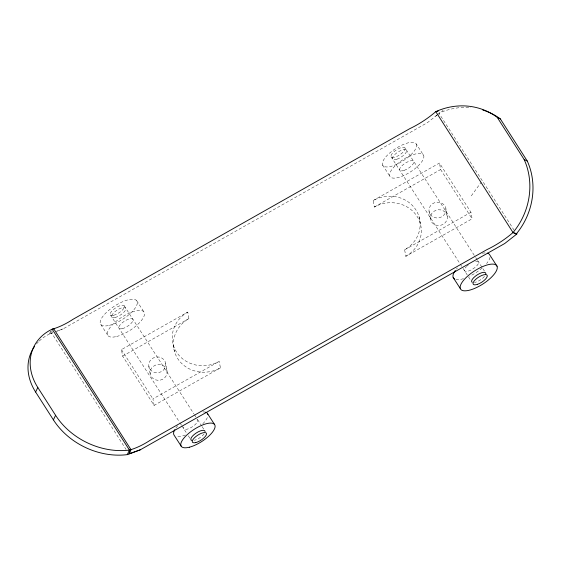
<?xml version="1.0" encoding="UTF-8"?>
<svg xmlns="http://www.w3.org/2000/svg" width="561" height="561" viewBox="0 0 561 561"><rect width="100%" height="100%" fill="white"/><g stroke="black" fill="none" stroke-linecap="round" stroke-linejoin="round"><path stroke-width="0.42" stroke-dasharray="2.81 2.1" d="M39.214 341.06A54.256 43.786 25.5 0 1 49.999 333.739L51.451 330.702M52.383 331.663L51.724 333.248M50.904 331.228L49.207 333.949L52.468 332.757M471.303 195.873L481.17 182.255M435.645 116.204L437.811 114.199M437.012 115.131L427.454 122.628L63.07 328.893L56.57 331.299M437.692 114.598L443.148 110.314M373.156 200.565L439.466 163.034L470.938 212.289L472.11 218.776L405.806 256.314L404.635 249.82A31.339 28.913 -10.2 0 0 415.911 209.898A31.339 28.913 -10.2 0 0 373.156 200.565L374.327 207.058A31.339 28.913 -10.2 0 1 417.082 216.392A31.339 28.913 -10.2 0 1 405.806 256.314M220.41 367.855L154.1 405.386L122.628 356.13L121.457 349.636L187.767 312.105L188.931 318.599A31.339 28.913 -10.2 0 0 177.655 358.514A31.339 28.913 -10.2 0 0 220.41 367.855L219.239 361.361A31.339 28.913 -10.2 0 1 176.491 352.02A31.339 28.913 -10.2 0 1 187.767 312.105M374.327 207.058L440.63 169.527L439.466 163.034M122.628 356.13L188.931 318.599M404.635 249.82L470.938 212.289M154.1 405.386L152.936 398.892L219.239 361.361M49.999 333.739L51.696 333.101L126.099 449.529M56.549 331.271L63.07 328.893M514.093 230.199L438.898 113.196A69.795 63.631 -63.5 0 1 470.889 107.684M416.472 144.254A19.901 7.167 -32.8 0 1 393.436 165.621A19.901 7.167 -32.8 0 1 388.647 153.966A19.901 7.167 -32.8 0 1 416.472 144.254L423.667 155.425A19.901 7.167 -32.8 0 1 400.638 176.792A19.901 7.167 -32.8 0 1 395.849 165.137A19.901 7.167 -32.8 0 1 423.667 155.425M405.133 148.069A8.282 2.98 -32.8 0 1 395.547 156.961A8.282 2.98 -32.8 0 1 393.556 152.115A8.282 2.98 -32.8 0 1 405.133 148.069L475.258 256.854M475.735 257.583L477.152 259.785M477.621 260.521L484.423 271.061M391.024 156.694L462.573 267.674M463.049 268.41L468.063 276.194M468.512 276.889L470.314 279.68M382.567 164.976L389.769 176.147M136.709 300.731L143.911 311.902M124.212 305.794L193.868 413.843M194.337 414.579L196.231 417.51M197.654 419.712L201.701 425.995M202.149 426.69L204.849 430.883M110.398 314.917L179.576 422.23M180.053 422.966L181.469 425.168M181.946 425.904L186.532 433.022M188.335 435.813L191.035 440.006M100.784 324.454L107.978 335.625M440.63 169.527L472.11 218.776M121.457 349.636L152.936 398.892M445.925 208.762A8.548 7.882 -10.2 0 1 434.277 217.479A8.548 7.882 -10.2 0 1 432.236 203.98A8.548 7.882 -10.2 0 1 445.925 208.762L447.285 216.336A8.548 7.882 -10.2 0 1 435.638 225.052A8.548 7.882 -10.2 0 1 433.597 211.553A8.548 7.882 -10.2 0 1 447.285 216.336M429.032 211.385L430.399 218.958M419.067 216.798L420.231 223.292M173.335 345.127L174.506 351.621M165.705 363.521A8.548 7.882 -10.2 0 1 154.058 372.245A8.548 7.882 -10.2 0 1 152.017 358.738A8.548 7.882 -10.2 0 1 165.705 363.521L167.066 371.102A8.548 7.882 -10.2 0 1 155.418 379.818A8.548 7.882 -10.2 0 1 153.377 366.312A8.548 7.882 -10.2 0 1 167.066 371.102M148.812 366.151L150.173 373.724M196.946 419.256A8.282 2.98 -32.8 0 1 191.652 427.216A8.282 2.98 -32.8 0 1 183.847 427.04M475.693 261.272A8.282 2.98 -32.8 0 1 477.067 265.521A8.282 2.98 -32.8 0 1 466.696 271.419A8.282 2.98 -32.8 0 1 466.528 266.475M466.997 266.026A8.282 2.98 -32.8 0 1 468.582 264.708M490.005 257.352A21.535 7.756 -32.8 0 1 486.597 263.523M482.172 267.99A21.535 7.756 -32.8 0 1 469.662 276.229M463.456 278.691A21.535 7.756 -32.8 0 1 455.721 279.441M456.437 269.077A21.535 7.756 -32.8 0 1 457.432 267.927M482.369 253.221A21.535 7.756 -32.8 0 1 485.903 252.948M204.12 433.891A8.282 2.98 -32.8 0 1 194.351 440.343M36.486 343.949A54.256 43.786 25.5 0 1 38.639 341.621M484.515 276.398A8.282 2.98 -32.8 0 1 474.543 282.492M207.318 417.629A19.901 7.167 -32.8 0 1 202.851 423.723M185.389 435.02A19.901 7.167 -32.8 0 1 175.845 436.339M175.895 428.001A19.901 7.167 -32.8 0 1 178.019 425.462M202.928 411.935A19.901 7.167 -32.8 0 1 205.053 412.062M122.354 328.662A8.282 2.98 -32.8 0 0 133.09 319.966A8.282 2.98 -32.8 0 0 122.389 322.652A8.282 2.98 -32.8 0 0 122.354 328.662M404.186 170.362A8.282 2.98 -32.8 0 0 413.773 161.47A8.282 2.98 -32.8 0 0 402.195 165.516A8.282 2.98 -32.8 0 0 404.186 170.362M115.152 317.491A8.282 2.98 -32.8 0 0 125.888 308.802A8.282 2.98 -32.8 0 0 115.194 311.481A8.282 2.98 -32.8 0 0 115.152 317.491M113.715 315.261A8.282 2.98 -32.8 0 0 124.451 306.565A8.282 2.98 -32.8 0 0 113.75 309.251A8.282 2.98 -32.8 0 0 113.715 315.261M116.604 336.502A21.535 7.756 -32.8 0 0 144.528 313.901A21.535 7.756 -32.8 0 0 116.702 320.878A21.535 7.756 -32.8 0 0 116.604 336.502M396.992 159.198A8.282 2.98 -32.8 0 0 406.571 150.306A8.282 2.98 -32.8 0 0 394.993 154.345A8.282 2.98 -32.8 0 0 396.992 159.198M109.402 325.338A21.535 7.756 -32.8 0 0 137.326 302.73A21.535 7.756 -32.8 0 0 109.507 309.707A21.535 7.756 -32.8 0 0 109.402 325.338"/><path stroke-width="0.84" d="M37.797 387.476L55.574 415.294A66.289 53.498 25.5 0 0 129.43 450.09L131.05 449.613A33.029 11.914 -32.6 0 0 150.369 440.147L487.088 249.547A43.688 15.764 -32.6 0 0 513.027 232.535L516.155 234.098A66.682 60.791 -63.5 0 0 527.298 161.084L500.342 118.904L497.214 117.34A69.795 63.631 -63.5 0 0 435.771 111.639L513.027 232.535L517.032 233.86L504.711 243.53L140.327 449.796L127.263 454.641A66.289 53.498 25.5 0 1 53.4 419.852L35.623 392.034L37.797 387.476A54.256 43.786 25.5 0 1 52.173 329.188L53.786 328.718A33.029 11.914 -32.6 0 0 73.105 319.251L409.825 128.644A43.688 15.764 -32.6 0 0 435.771 111.639L438.19 111.078M53.4 419.852L55.574 415.294M127.263 454.641L129.43 450.09L131.008 449.698L53.751 328.795M128.953 453.996L131.05 449.613M140.327 449.796L130.054 453.54L129.43 450.09L52.173 329.188L53.786 328.718M497.214 117.34L524.163 159.52L527.298 161.084M497.053 266.258A21.535 7.756 -32.8 0 0 466.955 276.762A21.535 7.756 -32.8 0 0 472.138 289.378A21.535 7.756 -32.8 0 0 497.053 266.258L489.858 255.087A21.535 7.756 -32.8 0 0 487.313 253.158M453.176 277.506L460.378 288.677M207.346 413.31L214.547 424.481M181.343 446.409L174.141 435.238A19.901 7.167 -32.8 0 1 174.899 429.502M191.743 440.462A8.282 2.98 -32.8 0 1 196.119 433.071A8.282 2.98 -32.8 0 1 205.088 431.647M35.623 392.034A54.256 43.786 25.5 0 1 34.558 346.439M472.201 282.351A8.282 2.98 -32.8 0 1 477.565 274.666A8.282 2.98 -32.8 0 1 485.826 274.027M205.642 412.209A19.901 7.167 -32.8 0 1 207.858 414.467M524.163 159.52A66.682 60.791 -63.5 0 1 513.027 232.535M454.578 279.006A21.535 7.756 -32.8 0 1 455.385 270.423M482.832 110.04A69.795 63.631 -63.5 0 1 500.342 118.904M195.789 442.58A8.282 2.98 -32.8 0 0 206.532 433.884A8.282 2.98 -32.8 0 0 195.831 436.57A8.282 2.98 -32.8 0 0 195.789 442.58M477.628 284.28A8.282 2.98 -32.8 0 0 487.207 275.388A8.282 2.98 -32.8 0 0 475.637 279.427A8.282 2.98 -32.8 0 0 477.628 284.28M189.309 447.222A19.901 7.167 -32.8 0 0 215.115 426.325A19.901 7.167 -32.8 0 0 189.401 432.776A19.901 7.167 -32.8 0 0 189.309 447.222"/></g></svg>
